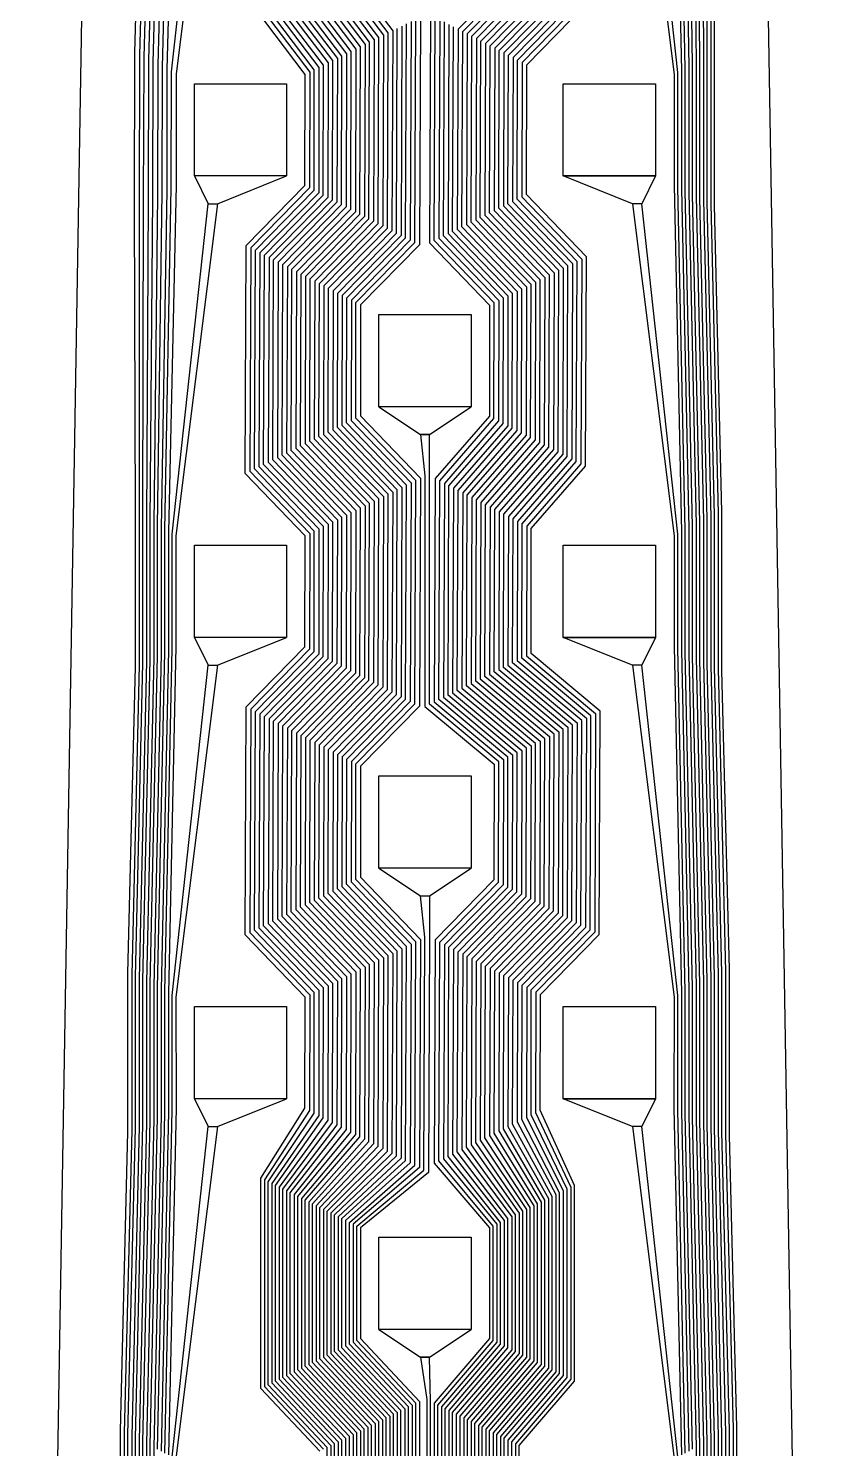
# Model space of a CAD drawing. Header units: inches. Extents: x 106592 to 209533, y 57057 to 74911.
# Drawn here: x 183441.7 to 183527.7, y 73633.5 to 73787.4 of the extents above; entities that cross this region are included whole.
import ezdxf

# ---------------------------------------------------------------- set-up
doc = ezdxf.new("R2010")
doc.units = ezdxf.units.IN
doc.header["$MEASUREMENT"] = 0
for name, color, linetype in [('metal', 221, 'Continuous'), ('nitride window', 40, 'Continuous'), ('profile', 140, 'Continuous')]:
    doc.layers.add(name, color=color, linetype=linetype)

msp = doc.modelspace()

# ---------------------------------------------------------------- linework, layer by layer
at = {"layer": 'metal'}
for points in [[(183449.31, 73316.19), (183449.31, 73336.59), (183450.11, 73366.59), (183450.11, 73386.19), (183450.91, 73416.99), (183450.91, 73435.79), (183450.91, 73466.99), (183450.91, 73485.79), (183452.51, 73517.79), (183452.51, 73534.99), (183453.31, 73568.19), (183453.31, 73584.59), (183454.11, 73618.59), (183454.11, 73634.19), (183454.91, 73668.99), (183454.91, 73683.79), (183455.71, 73719.39), (183455.71, 73733.39), (183456.21, 73769.64), (183456.24, 73783.19), (183457.21, 73820.14)], [(183457.73, 73820.39), (183456.74, 73782.93), (183456.71, 73769.89), (183456.11, 73733.19), (183456.11, 73719.59), (183455.31, 73683.59), (183455.31, 73669.19), (183454.51, 73633.99), (183454.51, 73618.79), (183453.71, 73584.39), (183453.71, 73568.39), (183452.91, 73534.79), (183452.91, 73517.99), (183451.31, 73485.59), (183451.31, 73467.19), (183451.31, 73435.59), (183451.31, 73417.19), (183450.51, 73385.99), (183450.51, 73366.79), (183449.71, 73336.39), (183449.71, 73316.39)], [(183511.7, 73820.39), (183512.51, 73782.79), (183512.51, 73769.99), (183513.31, 73733.19), (183513.31, 73719.59), (183514.11, 73683.59), (183514.11, 73669.19), (183514.91, 73633.99), (183514.91, 73618.79), (183515.71, 73584.39), (183515.71, 73568.39), (183516.51, 73534.79), (183516.51, 73517.99), (183518.11, 73485.59), (183518.11, 73467.19), (183518.11, 73435.59), (183518.11, 73417.19), (183518.91, 73385.99), (183518.91, 73366.79), (183519.71, 73336.39), (183519.71, 73316.39)], [(183520.11, 73316.19), (183520.11, 73336.59), (183519.31, 73366.59), (183519.31, 73386.19), (183518.51, 73416.99), (183518.51, 73435.79), (183518.51, 73466.99), (183518.51, 73485.79), (183516.91, 73517.79), (183516.91, 73534.99), (183516.11, 73568.19), (183516.11, 73584.59), (183515.31, 73618.59), (183515.31, 73634.19), (183514.51, 73668.99), (183514.51, 73683.79), (183513.71, 73719.39), (183513.71, 73733.39), (183512.91, 73769.79), (183512.91, 73782.99), (183512.21, 73820.14)], [(183446.91, 73314.99), (183446.91, 73337.79), (183447.71, 73365.39), (183447.71, 73387.39), (183448.51, 73415.79), (183448.51, 73436.99), (183448.51, 73465.79), (183448.51, 73486.99), (183450.11, 73516.59), (183450.11, 73536.19), (183450.91, 73566.99), (183450.91, 73585.79), (183451.71, 73617.39), (183451.71, 73635.39), (183452.51, 73667.79), (183452.51, 73684.99), (183453.31, 73718.19), (183453.31, 73734.59), (183453.21, 73768.14), (183453.26, 73784.73), (183454.21, 73818.64)], [(183454.71, 73818.89), (183453.76, 73784.48), (183453.71, 73768.39), (183453.71, 73734.39), (183453.71, 73718.39), (183452.91, 73684.79), (183452.91, 73667.99), (183452.11, 73635.19), (183452.11, 73617.59), (183451.31, 73585.59), (183451.31, 73567.19), (183450.51, 73535.99), (183450.51, 73516.79), (183448.91, 73486.79), (183448.91, 73465.99), (183448.91, 73436.79), (183448.91, 73415.99), (183448.11, 73387.19), (183448.11, 73365.59), (183447.31, 73337.59), (183447.31, 73315.19)], [(183447.71, 73315.39), (183447.71, 73337.39), (183448.51, 73365.79), (183448.51, 73386.99), (183449.31, 73416.19), (183449.31, 73436.59), (183449.31, 73466.19), (183449.31, 73486.59), (183450.91, 73516.99), (183450.91, 73535.79), (183451.71, 73567.39), (183451.71, 73585.39), (183452.51, 73617.79), (183452.51, 73634.99), (183453.31, 73668.19), (183453.31, 73684.59), (183454.11, 73718.59), (183454.11, 73734.19), (183454.21, 73768.64), (183454.26, 73784.22), (183455.21, 73819.14)], [(183455.71, 73819.39), (183454.75, 73783.96), (183454.71, 73768.89), (183454.51, 73733.99), (183454.51, 73718.79), (183453.71, 73684.39), (183453.71, 73668.39), (183452.91, 73634.79), (183452.91, 73617.99), (183452.11, 73585.19), (183452.11, 73567.59), (183451.31, 73535.59), (183451.31, 73517.19), (183449.71, 73486.39), (183449.71, 73466.39), (183449.71, 73436.39), (183449.71, 73416.39), (183448.91, 73386.79), (183448.91, 73365.99), (183448.11, 73337.19), (183448.11, 73315.59)], [(183448.51, 73315.79), (183448.51, 73336.99), (183449.31, 73366.19), (183449.31, 73386.59), (183450.11, 73416.59), (183450.11, 73436.19), (183450.11, 73466.59), (183450.11, 73486.19), (183451.71, 73517.39), (183451.71, 73535.39), (183452.51, 73567.79), (183452.51, 73584.99), (183453.31, 73618.19), (183453.31, 73634.59), (183454.11, 73668.59), (183454.11, 73684.19), (183454.91, 73718.99), (183454.91, 73733.79), (183455.21, 73769.14), (183455.25, 73783.7), (183456.21, 73819.64)], [(183456.71, 73819.89), (183455.74, 73783.45), (183455.71, 73769.39), (183455.31, 73733.59), (183455.31, 73719.19), (183454.51, 73683.99), (183454.51, 73668.79), (183453.71, 73634.39), (183453.71, 73618.39), (183452.91, 73584.79), (183452.91, 73567.99), (183452.11, 73535.19), (183452.11, 73517.59), (183450.51, 73485.99), (183450.51, 73466.79), (183450.51, 73435.99), (183450.51, 73416.79), (183449.71, 73386.39), (183449.71, 73366.39), (183448.91, 73336.79), (183448.91, 73315.99)], [(183512.71, 73819.89), (183513.31, 73783.19), (183513.31, 73769.59), (183514.11, 73733.59), (183514.11, 73719.19), (183514.91, 73683.99), (183514.91, 73668.79), (183515.71, 73634.39), (183515.71, 73618.39), (183516.51, 73584.79), (183516.51, 73567.99), (183517.31, 73535.19), (183517.31, 73517.59), (183518.91, 73485.99), (183518.91, 73466.79), (183518.91, 73435.99), (183518.91, 73416.79), (183519.71, 73386.39), (183519.71, 73366.39), (183520.51, 73336.79), (183520.51, 73315.99)], [(183520.91, 73315.79), (183520.91, 73336.99), (183520.11, 73366.19), (183520.11, 73386.59), (183519.31, 73416.59), (183519.31, 73436.19), (183519.31, 73466.59), (183519.31, 73486.19), (183517.71, 73517.39), (183517.71, 73535.39), (183516.91, 73567.79), (183516.91, 73584.99), (183516.11, 73618.19), (183516.11, 73634.59), (183515.31, 73668.59), (183515.31, 73684.19), (183514.51, 73718.99), (183514.51, 73733.79), (183513.71, 73769.39), (183513.71, 73783.39), (183513.21, 73819.64)], [(183513.71, 73819.39), (183514.11, 73783.59), (183514.11, 73769.19), (183514.91, 73733.99), (183514.91, 73718.79), (183515.71, 73684.39), (183515.71, 73668.39), (183516.51, 73634.79), (183516.51, 73617.99), (183517.31, 73585.19), (183517.31, 73567.59), (183518.11, 73535.59), (183518.11, 73517.19), (183519.71, 73486.39), (183519.71, 73466.39), (183519.71, 73436.39), (183519.71, 73416.39), (183520.51, 73386.79), (183520.51, 73365.99), (183521.31, 73337.19), (183521.31, 73315.59)], [(183521.71, 73315.39), (183521.71, 73337.39), (183520.91, 73365.79), (183520.91, 73386.99), (183520.11, 73416.19), (183520.11, 73436.59), (183520.11, 73466.19), (183520.11, 73486.59), (183518.51, 73516.99), (183518.51, 73535.79), (183517.71, 73567.39), (183517.71, 73585.39), (183516.91, 73617.79), (183516.91, 73634.99), (183516.11, 73668.19), (183516.11, 73684.59), (183515.31, 73718.59), (183515.31, 73734.19), (183514.51, 73768.99), (183514.51, 73783.79), (183514.21, 73819.14)], [(183514.71, 73818.89), (183514.91, 73783.99), (183514.91, 73768.79), (183515.71, 73734.39), (183515.71, 73718.39), (183516.51, 73684.79), (183516.51, 73667.99), (183517.31, 73635.19), (183517.31, 73617.59), (183518.11, 73585.59), (183518.11, 73567.19), (183518.91, 73535.99), (183518.91, 73516.79), (183520.51, 73486.79), (183520.51, 73465.99), (183520.51, 73436.79), (183520.51, 73415.99), (183521.31, 73387.19), (183521.31, 73365.59), (183522.11, 73337.59), (183522.11, 73315.19)], [(183522.51, 73314.99), (183522.51, 73337.79), (183521.71, 73365.39), (183521.71, 73387.39), (183520.91, 73415.79), (183520.91, 73436.99), (183520.91, 73465.79), (183520.91, 73486.99), (183519.31, 73516.59), (183519.31, 73536.19), (183518.51, 73566.99), (183518.51, 73585.79), (183517.71, 73617.39), (183517.71, 73635.39), (183516.91, 73667.79), (183516.91, 73684.99), (183516.11, 73718.19), (183516.11, 73734.59), (183515.31, 73768.59), (183515.31, 73784.19), (183515.21, 73818.64)], [(183450.11, 73316.59), (183450.11, 73336.19), (183450.91, 73366.99), (183450.91, 73385.79), (183451.71, 73417.39), (183451.71, 73435.39), (183451.71, 73467.39), (183451.71, 73485.39), (183453.31, 73518.19), (183453.31, 73534.59), (183454.11, 73568.59), (183454.11, 73584.19), (183454.91, 73618.99), (183454.91, 73633.79), (183455.71, 73669.39), (183455.71, 73683.39), (183456.51, 73719.79), (183456.51, 73732.99), (183457.21, 73770.14), (183457.23, 73782.67), (183461.21, 73818.39)], [(183462.21, 73818.39), (183457.73, 73782.42), (183457.73, 73770.39), (183456.91, 73732.79), (183456.91, 73719.99), (183456.11, 73683.19), (183456.11, 73669.59), (183455.31, 73633.59), (183455.31, 73619.19), (183454.51, 73583.99), (183454.51, 73568.79), (183453.71, 73534.39), (183453.71, 73518.39), (183452.11, 73485.19), (183452.11, 73467.59), (183452.11, 73435.19), (183452.11, 73417.59), (183451.31, 73385.59), (183451.31, 73367.19), (183450.51, 73335.99), (183450.51, 73316.79)], [(183507.21, 73818.39), (183511.71, 73782.39), (183511.71, 73770.39), (183512.51, 73732.79), (183512.51, 73719.99), (183513.31, 73683.19), (183513.31, 73669.59), (183514.11, 73633.59), (183514.11, 73619.19), (183514.91, 73583.99), (183514.91, 73568.79), (183515.71, 73534.39), (183515.71, 73518.39), (183517.31, 73485.19), (183517.31, 73467.59), (183517.31, 73435.19), (183517.31, 73417.59), (183518.11, 73385.59), (183518.11, 73367.19), (183518.91, 73335.99), (183518.91, 73316.79)], [(183519.31, 73316.59), (183519.31, 73336.19), (183518.51, 73366.99), (183518.51, 73385.79), (183517.71, 73417.39), (183517.71, 73435.39), (183517.71, 73467.39), (183517.71, 73485.39), (183516.11, 73518.19), (183516.11, 73534.59), (183515.31, 73568.59), (183515.31, 73584.19), (183514.51, 73618.99), (183514.51, 73633.79), (183513.71, 73669.39), (183513.71, 73683.39), (183512.91, 73719.79), (183512.91, 73732.99), (183512.11, 73770.19), (183512.11, 73782.59), (183508.21, 73818.39)], [(183515.71, 73818.39), (183515.71, 73784.39), (183515.71, 73768.39), (183516.51, 73734.79), (183516.51, 73717.99), (183517.31, 73685.19), (183517.31, 73667.59), (183518.11, 73635.59), (183518.11, 73617.19), (183518.91, 73585.99), (183518.91, 73566.79), (183519.71, 73536.39), (183519.71, 73516.39), (183521.31, 73487.19), (183521.31, 73465.59), (183521.31, 73437.19), (183521.31, 73415.59), (183522.11, 73387.59), (183522.11, 73365.19), (183522.91, 73337.99), (183522.91, 73314.79)], [(183523.31, 73314.59), (183523.31, 73338.19), (183522.51, 73364.99), (183522.51, 73387.79), (183521.71, 73415.39), (183521.71, 73437.39), (183521.71, 73465.39), (183521.71, 73487.39), (183520.11, 73516.19), (183520.11, 73536.59), (183519.31, 73566.59), (183519.31, 73586.19), (183518.51, 73616.99), (183518.51, 73635.79), (183517.71, 73667.39), (183517.71, 73685.39), (183516.91, 73717.79), (183516.91, 73734.99), (183516.11, 73768.19), (183516.11, 73784.59), (183516.21, 73818.14)], [(183474.71, 73793.89), (183480.21, 73786.64), (183480.13, 73765.98), (183473.76, 73759.48), (183473.71, 73743.39), (183480.21, 73736.64), (183480.13, 73715.98), (183473.76, 73709.48), (183473.71, 73693.39), (183480.21, 73686.64), (183480.13, 73665.98), (183473.71, 73659.39), (183473.71, 73643.39), (183480.11, 73636.59), (183480.11, 73616.19)], [(183480.51, 73615.99), (183480.51, 73636.79), (183474.11, 73643.59), (183474.11, 73659.19), (183480.63, 73665.72), (183480.71, 73686.89), (183474.21, 73693.64), (183474.26, 73709.22), (183480.63, 73715.72), (183480.71, 73736.89), (183474.21, 73743.64), (183474.26, 73759.22), (183480.63, 73765.72), (183480.71, 73786.89), (183475.21, 73794.14)], [(183475.71, 73794.39), (183481.21, 73787.14), (183481.12, 73765.46), (183474.75, 73758.96), (183474.71, 73743.89), (183481.21, 73737.14), (183481.12, 73715.46), (183474.75, 73708.96), (183474.71, 73693.89), (183481.21, 73687.14), (183481.12, 73665.46), (183474.51, 73658.99), (183474.51, 73643.79), (183480.91, 73636.99), (183480.91, 73615.79)], [(183494.67, 73793.81), (183488.3, 73787.31), (183488.21, 73765.64), (183494.71, 73758.89), (183494.67, 73743.81), (183488.8, 73737.05), (183488.71, 73715.89), (183496.21, 73709.64), (183496.16, 73693.04), (183489.79, 73686.54), (183489.71, 73666.39), (183494.91, 73658.99), (183494.91, 73643.79), (183488.91, 73636.79), (183488.91, 73615.99)], [(183471.71, 73792.39), (183477.21, 73785.14), (183477.16, 73767.52), (183470.78, 73761.02), (183470.71, 73741.89), (183477.21, 73735.14), (183477.16, 73717.52), (183470.78, 73711.02), (183470.71, 73691.89), (183477.21, 73685.14), (183477.16, 73667.52), (183471.31, 73660.59), (183471.31, 73642.19), (183477.71, 73635.39), (183477.71, 73617.39)], [(183478.11, 73617.19), (183478.11, 73635.59), (183471.71, 73642.39), (183471.71, 73660.39), (183477.65, 73667.26), (183477.71, 73685.39), (183471.21, 73692.14), (183471.28, 73710.76), (183477.65, 73717.26), (183477.71, 73735.39), (183471.21, 73742.14), (183471.28, 73760.76), (183477.65, 73767.26), (183477.71, 73785.39), (183472.21, 73792.64)], [(183472.71, 73792.89), (183478.21, 73785.64), (183478.15, 73767.01), (183471.77, 73760.51), (183471.71, 73742.39), (183478.21, 73735.64), (183478.15, 73717.01), (183471.77, 73710.51), (183471.71, 73692.39), (183478.21, 73685.64), (183478.15, 73667.01), (183472.11, 73660.19), (183472.11, 73642.59), (183478.51, 73635.79), (183478.51, 73616.99)], [(183478.91, 73616.79), (183478.91, 73635.99), (183472.51, 73642.79), (183472.51, 73659.99), (183478.64, 73666.75), (183478.71, 73685.89), (183472.21, 73692.64), (183472.27, 73710.25), (183478.64, 73716.75), (183478.71, 73735.89), (183472.21, 73742.64), (183472.27, 73760.25), (183478.64, 73766.75), (183478.71, 73785.89), (183473.21, 73793.14)], [(183473.71, 73793.39), (183479.21, 73786.14), (183479.14, 73766.49), (183472.77, 73759.99), (183472.71, 73742.89), (183479.21, 73736.14), (183479.14, 73716.49), (183472.77, 73709.99), (183472.71, 73692.89), (183479.21, 73686.14), (183479.14, 73666.49), (183472.91, 73659.79), (183472.91, 73642.99), (183479.31, 73636.19), (183479.31, 73616.59)], [(183479.71, 73616.39), (183479.71, 73636.39), (183473.31, 73643.19), (183473.31, 73659.59), (183479.64, 73666.23), (183479.71, 73686.39), (183473.21, 73693.14), (183473.26, 73709.73), (183479.64, 73716.23), (183479.71, 73736.39), (183473.21, 73743.14), (183473.26, 73759.73), (183479.64, 73766.23), (183479.71, 73786.39), (183474.21, 73793.64)], [(183489.31, 73616.19), (183489.31, 73636.59), (183495.31, 73643.59), (183495.31, 73659.19), (183490.21, 73666.64), (183490.29, 73686.28), (183496.66, 73692.78), (183496.71, 73709.89), (183489.21, 73716.14), (183489.29, 73736.79), (183495.17, 73743.55), (183495.21, 73759.14), (183488.71, 73765.89), (183488.8, 73787.05), (183495.17, 73793.55)], [(183495.67, 73793.29), (183489.29, 73786.79), (183489.21, 73766.14), (183495.71, 73759.39), (183495.67, 73743.29), (183489.79, 73736.54), (183489.71, 73716.39), (183497.21, 73710.14), (183497.16, 73692.52), (183490.78, 73686.02), (183490.71, 73666.89), (183495.71, 73659.39), (183495.71, 73643.39), (183489.71, 73636.39), (183489.71, 73616.39)], [(183490.11, 73616.59), (183490.11, 73636.19), (183496.11, 73643.19), (183496.11, 73659.59), (183491.21, 73667.14), (183491.28, 73685.76), (183497.65, 73692.26), (183497.71, 73710.39), (183490.21, 73716.64), (183490.29, 73736.28), (183496.16, 73743.04), (183496.21, 73759.64), (183489.71, 73766.39), (183489.79, 73786.54), (183496.16, 73793.04)], [(183496.66, 73792.78), (183490.29, 73786.28), (183490.21, 73766.64), (183496.71, 73759.89), (183496.66, 73742.78), (183490.78, 73736.02), (183490.71, 73716.89), (183498.21, 73710.64), (183498.15, 73692.01), (183491.77, 73685.51), (183491.71, 73667.39), (183496.51, 73659.79), (183496.51, 73642.99), (183490.51, 73635.99), (183490.51, 73616.79)], [(183490.91, 73616.99), (183490.91, 73635.79), (183496.91, 73642.79), (183496.91, 73659.99), (183492.21, 73667.64), (183492.27, 73685.25), (183498.64, 73691.75), (183498.71, 73710.89), (183491.21, 73717.14), (183491.28, 73735.76), (183497.16, 73742.52), (183497.21, 73760.14), (183490.71, 73766.89), (183490.78, 73786.02), (183497.16, 73792.52)], [(183468.71, 73790.89), (183474.21, 73783.64), (183474.18, 73769.07), (183467.81, 73762.57), (183467.71, 73740.39), (183474.21, 73733.64), (183474.18, 73719.07), (183467.81, 73712.57), (183467.71, 73690.39), (183474.21, 73683.64), (183474.18, 73669.07), (183468.91, 73661.79), (183468.91, 73640.99), (183475.31, 73634.19), (183475.31, 73618.59)], [(183475.71, 73618.39), (183475.71, 73634.39), (183469.31, 73641.19), (183469.31, 73661.59), (183474.67, 73668.81), (183474.71, 73683.89), (183468.21, 73690.64), (183468.3, 73712.31), (183474.67, 73718.81), (183474.71, 73733.89), (183468.21, 73740.64), (183468.3, 73762.31), (183474.67, 73768.81), (183474.71, 73783.89), (183469.21, 73791.14)], [(183469.71, 73791.39), (183475.21, 73784.14), (183475.17, 73768.55), (183468.8, 73762.05), (183468.71, 73740.89), (183475.21, 73734.14), (183475.17, 73718.55), (183468.8, 73712.05), (183468.71, 73690.89), (183475.21, 73684.14), (183475.17, 73668.55), (183469.71, 73661.39), (183469.71, 73641.39), (183476.11, 73634.59), (183476.11, 73618.19)], [(183476.51, 73617.99), (183476.51, 73634.79), (183470.11, 73641.59), (183470.11, 73661.19), (183475.67, 73668.29), (183475.71, 73684.39), (183469.21, 73691.14), (183469.29, 73711.79), (183475.67, 73718.29), (183475.71, 73734.39), (183469.21, 73741.14), (183469.29, 73761.79), (183475.67, 73768.29), (183475.71, 73784.39), (183470.21, 73791.64)], [(183470.71, 73791.89), (183476.21, 73784.64), (183476.16, 73768.04), (183469.79, 73761.54), (183469.71, 73741.39), (183476.21, 73734.64), (183476.16, 73718.04), (183469.79, 73711.54), (183469.71, 73691.39), (183476.21, 73684.64), (183476.16, 73668.04), (183470.51, 73660.99), (183470.51, 73641.79), (183476.91, 73634.99), (183476.91, 73617.79)], [(183477.31, 73617.59), (183477.31, 73635.19), (183470.91, 73641.99), (183470.91, 73660.79), (183476.66, 73667.78), (183476.71, 73684.89), (183470.21, 73691.64), (183470.29, 73711.28), (183476.66, 73717.78), (183476.71, 73734.89), (183470.21, 73741.64), (183470.29, 73761.28), (183476.66, 73767.78), (183476.71, 73784.89), (183471.21, 73792.14)], [(183497.65, 73792.26), (183491.28, 73785.76), (183491.21, 73767.14), (183497.71, 73760.39), (183497.65, 73742.26), (183491.77, 73735.51), (183491.71, 73717.39), (183499.21, 73711.14), (183499.14, 73691.49), (183492.77, 73684.99), (183492.71, 73667.89), (183497.31, 73660.19), (183497.31, 73642.59), (183491.31, 73635.59), (183491.31, 73617.19)], [(183491.71, 73617.39), (183491.71, 73635.39), (183497.71, 73642.39), (183497.71, 73660.39), (183493.21, 73668.14), (183493.26, 73684.73), (183499.64, 73691.23), (183499.71, 73711.39), (183492.21, 73717.64), (183492.27, 73735.25), (183498.15, 73742.01), (183498.21, 73760.64), (183491.71, 73767.39), (183491.77, 73785.51), (183498.15, 73792.01)], [(183498.64, 73791.75), (183492.27, 73785.25), (183492.21, 73767.64), (183498.71, 73760.89), (183498.64, 73741.75), (183492.77, 73734.99), (183492.71, 73717.89), (183500.21, 73711.64), (183500.13, 73690.98), (183493.76, 73684.48), (183493.71, 73668.39), (183498.11, 73660.59), (183498.11, 73642.19), (183492.11, 73635.19), (183492.11, 73617.59)], [(183492.51, 73617.79), (183492.51, 73634.99), (183498.51, 73641.99), (183498.51, 73660.79), (183494.21, 73668.64), (183494.26, 73684.22), (183500.63, 73690.72), (183500.71, 73711.89), (183493.21, 73718.14), (183493.26, 73734.73), (183499.14, 73741.49), (183499.21, 73761.14), (183492.71, 73767.89), (183492.77, 73784.99), (183499.14, 73791.49)], [(183499.64, 73791.23), (183493.26, 73784.73), (183493.21, 73768.14), (183499.71, 73761.39), (183499.64, 73741.23), (183493.76, 73734.48), (183493.71, 73718.39), (183501.21, 73712.14), (183501.12, 73690.46), (183494.75, 73683.96), (183494.71, 73668.89), (183498.91, 73660.99), (183498.91, 73641.79), (183492.91, 73634.79), (183492.91, 73617.99)], [(183493.31, 73618.19), (183493.31, 73634.59), (183499.31, 73641.59), (183499.31, 73661.19), (183495.21, 73669.14), (183495.25, 73683.7), (183501.62, 73690.2), (183501.71, 73712.39), (183494.21, 73718.64), (183494.26, 73734.22), (183500.13, 73740.98), (183500.21, 73761.64), (183493.71, 73768.39), (183493.76, 73784.48), (183500.13, 73790.98)], [(183473.31, 73633.19), (183466.91, 73639.99), (183466.91, 73662.79), (183471.7, 73670.36), (183471.71, 73682.39), (183465.21, 73689.14), (183465.32, 73713.85), (183471.7, 73720.36), (183471.71, 73732.39), (183465.21, 73739.14), (183465.32, 73763.85), (183471.7, 73770.36), (183471.71, 73782.39), (183466.21, 73789.64)], [(183466.71, 73789.89), (183472.21, 73782.64), (183472.19, 73770.1), (183465.82, 73763.6), (183465.71, 73739.39), (183472.21, 73732.64), (183472.19, 73720.1), (183465.82, 73713.6), (183465.71, 73689.39), (183472.21, 73682.64), (183472.19, 73670.1), (183467.31, 73662.59), (183467.31, 73640.19), (183473.71, 73633.39)], [(183474.11, 73619.19), (183474.11, 73633.59), (183467.71, 73640.39), (183467.71, 73662.39), (183472.69, 73669.84), (183472.71, 73682.89), (183466.21, 73689.64), (183466.32, 73713.34), (183472.69, 73719.84), (183472.71, 73732.89), (183466.21, 73739.64), (183466.32, 73763.34), (183472.69, 73769.84), (183472.71, 73782.89), (183467.21, 73790.14)], [(183467.71, 73790.39), (183473.21, 73783.14), (183473.19, 73769.58), (183466.81, 73763.08), (183466.71, 73739.89), (183473.21, 73733.14), (183473.19, 73719.58), (183466.81, 73713.08), (183466.71, 73689.89), (183473.21, 73683.14), (183473.19, 73669.58), (183468.11, 73662.19), (183468.11, 73640.59), (183474.51, 73633.79), (183474.51, 73618.99)], [(183474.91, 73618.79), (183474.91, 73633.99), (183468.51, 73640.79), (183468.51, 73661.99), (183473.68, 73669.33), (183473.71, 73683.39), (183467.21, 73690.14), (183467.31, 73712.82), (183473.68, 73719.33), (183473.71, 73733.39), (183467.21, 73740.14), (183467.31, 73762.82), (183473.68, 73769.33), (183473.71, 73783.39), (183468.21, 73790.64)], [(183500.63, 73790.72), (183494.26, 73784.22), (183494.21, 73768.64), (183500.71, 73761.89), (183500.63, 73740.72), (183494.75, 73733.96), (183494.71, 73718.89), (183502.21, 73712.64), (183502.12, 73689.95), (183495.74, 73683.45), (183495.71, 73669.39), (183499.71, 73661.39), (183499.71, 73641.39), (183493.71, 73634.39), (183493.71, 73618.39)], [(183494.11, 73618.59), (183494.11, 73634.19), (183500.11, 73641.19), (183500.11, 73661.59), (183496.21, 73669.64), (183496.24, 73683.19), (183502.61, 73689.69), (183502.71, 73712.89), (183495.21, 73719.14), (183495.25, 73733.7), (183501.12, 73740.46), (183501.21, 73762.14), (183494.71, 73768.89), (183494.75, 73783.96), (183501.12, 73790.46)], [(183501.62, 73790.2), (183495.25, 73783.7), (183495.21, 73769.14), (183501.71, 73762.39), (183501.62, 73740.2), (183495.74, 73733.45), (183495.71, 73719.39), (183503.21, 73713.14), (183503.11, 73689.43), (183496.74, 73682.93), (183496.71, 73669.89), (183500.51, 73661.79), (183500.51, 73640.99), (183494.51, 73633.99), (183494.51, 73618.79)], [(183494.91, 73618.99), (183494.91, 73633.79), (183500.91, 73640.79), (183500.91, 73661.99), (183497.21, 73670.14), (183497.23, 73682.67), (183503.61, 73689.17), (183503.71, 73713.39), (183496.21, 73719.64), (183496.24, 73733.19), (183502.12, 73739.95), (183502.21, 73762.64), (183495.71, 73769.39), (183495.74, 73783.45), (183502.12, 73789.95)], [(183482.11, 73615.19), (183482.11, 73637.59), (183475.71, 73644.39), (183475.71, 73658.39), (183482.61, 73664.69), (183482.71, 73687.89), (183476.21, 73694.64), (183476.24, 73708.19), (183482.61, 73714.69), (183482.71, 73737.89), (183476.21, 73744.64), (183476.24, 73758.19), (183482.61, 73764.69), (183482.71, 73787.89)], [(183483.21, 73788.14), (183483.11, 73764.43), (183476.74, 73757.93), (183476.71, 73744.89), (183483.21, 73738.14), (183483.11, 73714.43), (183476.74, 73707.93), (183476.71, 73694.89), (183483.21, 73688.14), (183483.11, 73664.43), (183476.11, 73658.19), (183476.11, 73644.59), (183482.51, 73637.79), (183482.51, 73614.99)], [(183482.91, 73614.79), (183482.91, 73637.99), (183476.51, 73644.79), (183476.51, 73657.99), (183483.61, 73664.17), (183483.71, 73688.39), (183477.21, 73695.14), (183477.23, 73707.67), (183483.61, 73714.17), (183483.71, 73738.39), (183477.21, 73745.14), (183477.23, 73757.67), (183483.61, 73764.17), (183483.71, 73788.39)], [(183484.21, 73788.64), (183484.1, 73763.92), (183477.73, 73757.42), (183477.71, 73745.39), (183484.21, 73738.64), (183484.1, 73713.92), (183477.73, 73707.42), (183477.71, 73695.39), (183484.21, 73688.64), (183484.1, 73663.92), (183476.91, 73657.79), (183476.91, 73644.99), (183483.31, 73638.19), (183483.31, 73614.59)], [(183485.32, 73788.85), (183485.21, 73764.14), (183491.71, 73757.39), (183491.7, 73745.36), (183485.82, 73738.6), (183485.71, 73714.39), (183493.21, 73708.14), (183493.19, 73694.58), (183486.81, 73688.08), (183486.71, 73664.89), (183492.51, 73657.79), (183492.51, 73644.99), (183486.51, 73637.99), (183486.51, 73614.79)], [(183486.91, 73614.99), (183486.91, 73637.79), (183492.91, 73644.79), (183492.91, 73657.99), (183487.21, 73665.14), (183487.31, 73687.82), (183493.68, 73694.33), (183493.71, 73708.39), (183486.21, 73714.64), (183486.32, 73738.34), (183492.19, 73745.1), (183492.21, 73757.64), (183485.71, 73764.39), (183485.82, 73788.6)], [(183486.32, 73788.34), (183486.21, 73764.64), (183492.71, 73757.89), (183492.69, 73744.84), (183486.81, 73738.08), (183486.71, 73714.89), (183494.21, 73708.64), (183494.18, 73694.07), (183487.81, 73687.57), (183487.71, 73665.39), (183493.31, 73658.19), (183493.31, 73644.59), (183487.31, 73637.59), (183487.31, 73615.19)], [(183487.71, 73615.39), (183487.71, 73637.39), (183493.71, 73644.39), (183493.71, 73658.39), (183488.21, 73665.64), (183488.3, 73687.31), (183494.67, 73693.81), (183494.71, 73708.89), (183487.21, 73715.14), (183487.31, 73737.82), (183493.19, 73744.58), (183493.21, 73758.14), (183486.71, 73764.89), (183486.81, 73788.08)], [(183487.31, 73787.82), (183487.21, 73765.14), (183493.71, 73758.39), (183493.68, 73744.33), (183487.81, 73737.57), (183487.71, 73715.39), (183495.21, 73709.14), (183495.17, 73693.55), (183488.8, 73687.05), (183488.71, 73665.89), (183494.11, 73658.59), (183494.11, 73644.19), (183488.11, 73637.19), (183488.11, 73615.59)], [(183481.31, 73615.59), (183481.31, 73637.19), (183474.91, 73643.99), (183474.91, 73658.79), (183481.62, 73665.2), (183481.71, 73687.39), (183475.21, 73694.14), (183475.25, 73708.7), (183481.62, 73715.2), (183481.71, 73737.39), (183475.21, 73744.14), (183475.25, 73758.7), (183481.62, 73765.2), (183481.71, 73787.39)], [(183482.21, 73787.64), (183482.12, 73764.95), (183475.74, 73758.45), (183475.71, 73744.39), (183482.21, 73737.64), (183482.12, 73714.95), (183475.74, 73708.45), (183475.71, 73694.39), (183482.21, 73687.64), (183482.12, 73664.95), (183475.31, 73658.59), (183475.31, 73644.19), (183481.71, 73637.39), (183481.71, 73615.39)], [(183488.51, 73615.79), (183488.51, 73636.99), (183494.51, 73643.99), (183494.51, 73658.79), (183489.21, 73666.14), (183489.29, 73686.79), (183495.67, 73693.29), (183495.71, 73709.39), (183488.21, 73715.64), (183488.3, 73737.31), (183494.18, 73744.07), (183494.21, 73758.64), (183487.71, 73765.39), (183487.81, 73787.57)], [(183455.71, 73633.39), (183456.51, 73669.79), (183456.51, 73682.99), (183457.31, 73720.19), (183457.31, 73732.59), (183461.21, 73768.39), (183461.21, 73768.39), (183462.21, 73768.39), (183457.71, 73732.39), (183457.71, 73720.39), (183456.91, 73682.79), (183456.91, 73669.99), (183456.11, 73633.19)], [(183513.71, 73633.39), (183512.91, 73669.79), (183512.91, 73682.99), (183512.11, 73720.19), (183512.11, 73732.59), (183508.21, 73768.39), (183508.21, 73768.39), (183507.21, 73768.39), (183511.71, 73732.39), (183511.71, 73720.39), (183512.51, 73682.79), (183512.51, 73669.99), (183513.31, 73633.19)], [(183486.11, 73614.59), (183486.11, 73638.19), (183492.11, 73645.19), (183492.11, 73657.59), (183486.21, 73664.64), (183486.32, 73688.34), (183492.69, 73694.84), (183492.71, 73707.89), (183485.21, 73714.14), (183485.21, 73739.14), (183485.21, 73743.39), (183485.21, 73743.39), (183484.21, 73743.39), (183484.71, 73738.89), (183484.71, 73713.89), (183492.21, 73707.64), (183492.19, 73695.1), (183485.82, 73688.6), (183485.71, 73664.39), (183491.71, 73657.39), (183491.71, 73645.39), (183485.71, 73638.39), (183485.71, 73614.39)], [(183456.51, 73632.99), (183457.31, 73670.19), (183457.31, 73682.59), (183461.21, 73718.39), (183461.21, 73718.39), (183462.21, 73718.39), (183457.71, 73682.39), (183457.73, 73670.39), (183456.91, 73632.79)], [(183512.91, 73632.99), (183512.11, 73670.19), (183512.11, 73682.59), (183508.21, 73718.39), (183508.21, 73718.39), (183507.21, 73718.39), (183511.71, 73682.39), (183511.7, 73670.39), (183512.51, 73632.79)], [(183483.71, 73614.39), (183483.71, 73638.39), (183477.31, 73645.19), (183477.31, 73657.59), (183484.6, 73663.66), (183484.71, 73688.89), (183484.21, 73693.39), (183484.21, 73693.39), (183485.21, 73693.39), (183485.21, 73689.14), (183485.09, 73663.4), (183477.71, 73657.39), (183477.71, 73645.39), (183484.11, 73638.59), (183484.11, 73614.19)], [(183457.31, 73632.59), (183461.21, 73668.39), (183461.21, 73668.39), (183462.21, 73668.39), (183457.71, 73632.39)], [(183512.11, 73632.59), (183508.21, 73668.39), (183508.21, 73668.39), (183507.21, 73668.39), (183511.71, 73632.39)], [(183485.31, 73614.19), (183485.31, 73638.59), (183485.21, 73643.39), (183485.21, 73643.39), (183484.21, 73643.39), (183484.91, 73638.79), (183484.91, 73613.99)]]:
    msp.add_lwpolyline(points, dxfattribs=at)
for points in [[(183459.71, 73781.39), (183469.71, 73781.39), (183469.71, 73771.39), (183459.71, 73771.39)], [(183499.71, 73781.39), (183509.71, 73781.39), (183509.71, 73771.39), (183499.71, 73771.39)], [(183469.71, 73771.39), (183459.71, 73771.39), (183461.21, 73768.39), (183462.21, 73768.39), (183469.71, 73771.39)], [(183499.71, 73771.39), (183509.71, 73771.39), (183508.21, 73768.39), (183507.21, 73768.39), (183499.71, 73771.39)], [(183479.71, 73756.39), (183489.71, 73756.39), (183489.71, 73746.39), (183479.71, 73746.39)], [(183489.71, 73746.39), (183479.71, 73746.39), (183484.21, 73743.39), (183485.21, 73743.39), (183489.71, 73746.39)], [(183459.71, 73731.39), (183469.71, 73731.39), (183469.71, 73721.39), (183459.71, 73721.39)], [(183499.71, 73731.39), (183509.71, 73731.39), (183509.71, 73721.39), (183499.71, 73721.39)], [(183469.71, 73721.39), (183459.71, 73721.39), (183461.21, 73718.39), (183462.21, 73718.39), (183469.71, 73721.39)], [(183499.71, 73721.39), (183509.71, 73721.39), (183508.21, 73718.39), (183507.21, 73718.39), (183499.71, 73721.39)], [(183479.71, 73706.39), (183489.71, 73706.39), (183489.71, 73696.39), (183479.71, 73696.39)], [(183489.71, 73696.39), (183479.71, 73696.39), (183484.21, 73693.39), (183485.21, 73693.39), (183489.71, 73696.39)], [(183459.71, 73681.39), (183469.71, 73681.39), (183469.71, 73671.39), (183459.71, 73671.39)], [(183499.71, 73681.39), (183509.71, 73681.39), (183509.71, 73671.39), (183499.71, 73671.39)], [(183469.71, 73671.39), (183459.71, 73671.39), (183461.21, 73668.39), (183462.21, 73668.39), (183469.71, 73671.39)], [(183499.71, 73671.39), (183509.71, 73671.39), (183508.21, 73668.39), (183507.21, 73668.39), (183499.71, 73671.39)], [(183479.71, 73656.39), (183489.71, 73656.39), (183489.71, 73646.39), (183479.71, 73646.39)], [(183489.71, 73646.39), (183479.71, 73646.39), (183484.21, 73643.39), (183485.21, 73643.39), (183489.71, 73646.39)]]:
    msp.add_lwpolyline(points, close=True, dxfattribs=at)
at = {"layer": 'nitride window'}
for points in [[(183459.71, 73781.39), (183469.71, 73781.39), (183469.71, 73771.39), (183459.71, 73771.39)], [(183499.71, 73781.39), (183509.71, 73781.39), (183509.71, 73771.39), (183499.71, 73771.39)], [(183479.71, 73756.39), (183489.71, 73756.39), (183489.71, 73746.39), (183479.71, 73746.39)], [(183459.71, 73731.39), (183469.71, 73731.39), (183469.71, 73721.39), (183459.71, 73721.39)], [(183499.71, 73731.39), (183509.71, 73731.39), (183509.71, 73721.39), (183499.71, 73721.39)], [(183479.71, 73706.39), (183489.71, 73706.39), (183489.71, 73696.39), (183479.71, 73696.39)], [(183459.71, 73681.39), (183469.71, 73681.39), (183469.71, 73671.39), (183459.71, 73671.39)], [(183499.71, 73681.39), (183509.71, 73681.39), (183509.71, 73671.39), (183499.71, 73671.39)], [(183479.71, 73656.39), (183489.71, 73656.39), (183489.71, 73646.39), (183479.71, 73646.39)]]:
    msp.add_lwpolyline(points, close=True, dxfattribs=at)
at = {"layer": 'profile'}
msp.add_lwpolyline([(183484.71, 74411.39), (183496.71, 74377.39), (183504.71, 74351.39), (183509.71, 74331.39), (183513.71, 74281.39), (183527.71, 73441.39), (183527.71, 71911.39), (183441.71, 71911.39), (183441.71, 73441.39), (183455.71, 74281.39), (183459.71, 74331.39), (183464.71, 74351.39), (183472.71, 74377.39)], close=True, dxfattribs=at)

doc.saveas('drawing.dxf')
